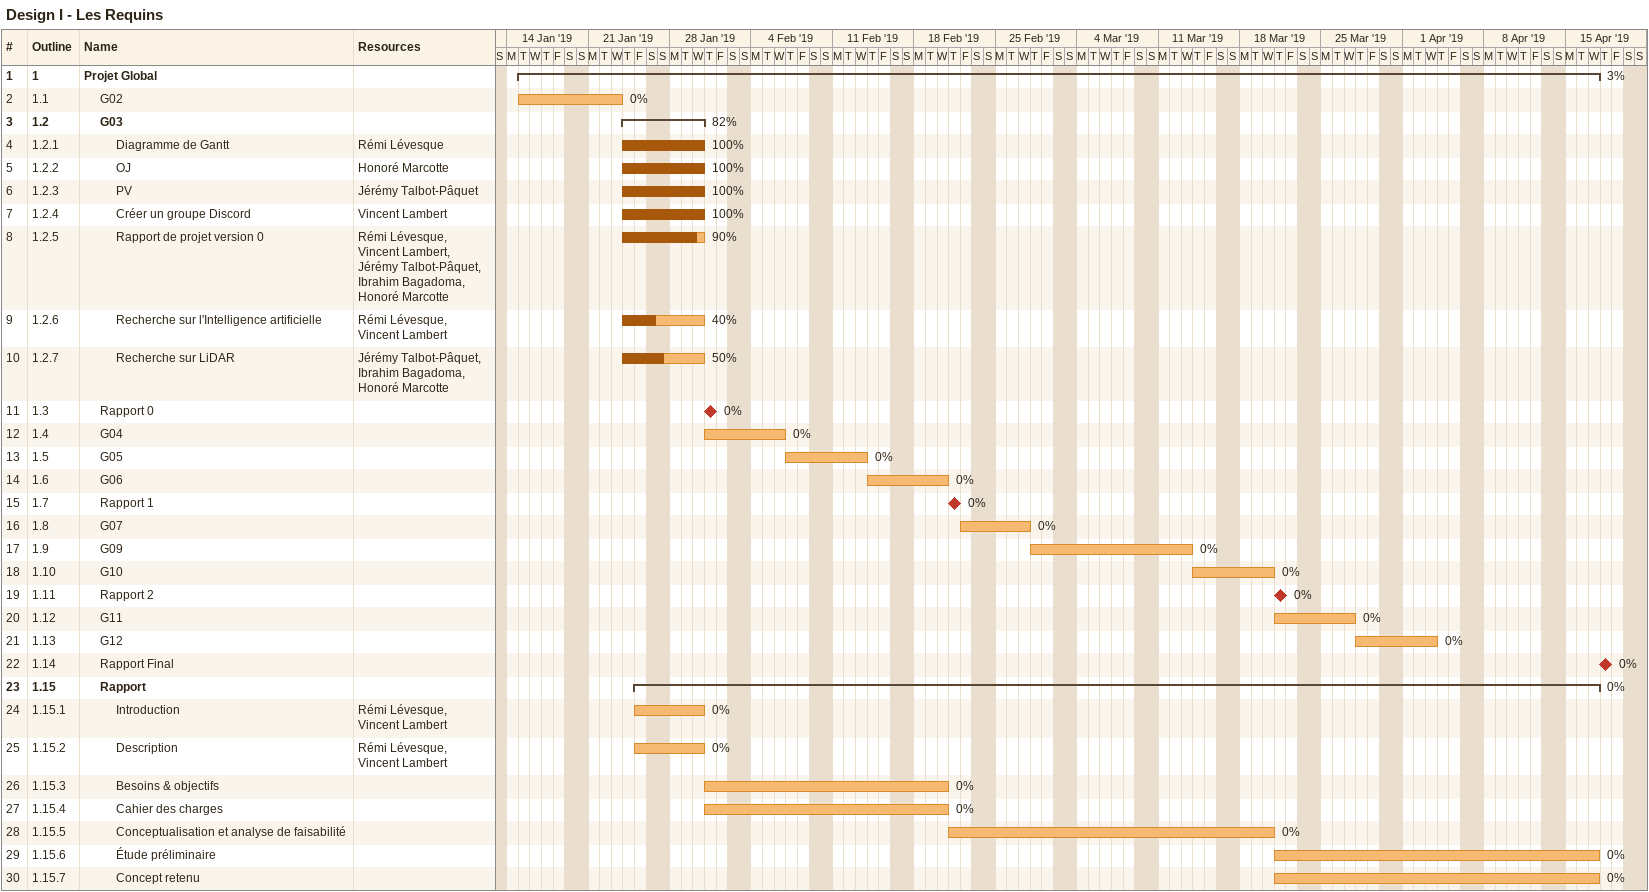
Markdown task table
Design I - Les Requins

| ID | WBS | Task | Start | Finish | Resources | % complete |
|---|---|---|---|---|---|---|
| 1 | 1 | **Projet Global** | 2019-01-15 | 2019-04-17 |  | 3 |
| 2 | 1.1 | G02 | 2019-01-15 | 2019-01-23 |  | 0 |
| 3 | 1.2 | **G03** | 2019-01-24 | 2019-01-30 |  | 82 |
| 4 | 1.2.1 | Diagramme de Gantt | 2019-01-24 | 2019-01-30 | Rémi Lévesque | 100 |
| 5 | 1.2.2 | OJ | 2019-01-24 | 2019-01-30 | Honoré Marcotte | 100 |
| 6 | 1.2.3 | PV | 2019-01-24 | 2019-01-30 | Jérémy Talbot-Pâquet | 100 |
| 7 | 1.2.4 | Créer un groupe Discord | 2019-01-24 | 2019-01-30 | Vincent Lambert | 100 |
| 8 | 1.2.5 | Rapport de projet version 0 | 2019-01-24 | 2019-01-30 | Rémi Lévesque, Vincent Lambert, Jérémy Talbot-Pâquet, Ibrahim Bagadoma, Honoré Marcotte | 90 |
| 9 | 1.2.6 | Recherche sur l'Intelligence artificielle | 2019-01-24 | 2019-01-30 | Rémi Lévesque, Vincent Lambert | 40 |
| 10 | 1.2.7 | Recherche sur LiDAR | 2019-01-24 | 2019-01-30 | Jérémy Talbot-Pâquet, Ibrahim Bagadoma, Honoré Marcotte | 50 |
| 11 | 1.3 | Rapport 0 (milestone) | 2019-01-31 | 2019-01-31 |  | 0 |
| 12 | 1.4 | G04 | 2019-01-31 | 2019-02-06 |  | 0 |
| 13 | 1.5 | G05 | 2019-02-07 | 2019-02-13 |  | 0 |
| 14 | 1.6 | G06 | 2019-02-14 | 2019-02-20 |  | 0 |
| 15 | 1.7 | Rapport 1 (milestone) | 2019-02-21 | 2019-02-21 |  | 0 |
| 16 | 1.8 | G07 | 2019-02-22 | 2019-02-27 |  | 0 |
| 17 | 1.9 | G09 | 2019-02-28 | 2019-03-13 |  | 0 |
| 18 | 1.10 | G10 | 2019-03-14 | 2019-03-20 |  | 0 |
| 19 | 1.11 | Rapport 2 (milestone) | 2019-03-21 | 2019-03-21 |  | 0 |
| 20 | 1.12 | G11 | 2019-03-21 | 2019-03-27 |  | 0 |
| 21 | 1.13 | G12 | 2019-03-28 | 2019-04-03 |  | 0 |
| 22 | 1.14 | Rapport Final (milestone) | 2019-04-18 | 2019-04-18 |  | 0 |
| 23 | 1.15 | **Rapport** | 2019-01-25 | 2019-04-17 |  | 0 |
| 24 | 1.15.1 | Introduction | 2019-01-25 | 2019-01-30 | Rémi Lévesque, Vincent Lambert | 0 |
| 25 | 1.15.2 | Description | 2019-01-25 | 2019-01-30 | Rémi Lévesque, Vincent Lambert | 0 |
| 26 | 1.15.3 | Besoins & objectifs | 2019-01-31 | 2019-02-20 |  | 0 |
| 27 | 1.15.4 | Cahier des charges | 2019-01-31 | 2019-02-20 |  | 0 |
| 28 | 1.15.5 | Conceptualisation et analyse de faisabilité | 2019-02-21 | 2019-03-20 |  | 0 |
| 29 | 1.15.6 | Étude préliminaire | 2019-03-21 | 2019-04-17 |  | 0 |
| 30 | 1.15.7 | Concept retenu | 2019-03-21 | 2019-04-17 |  | 0 |
